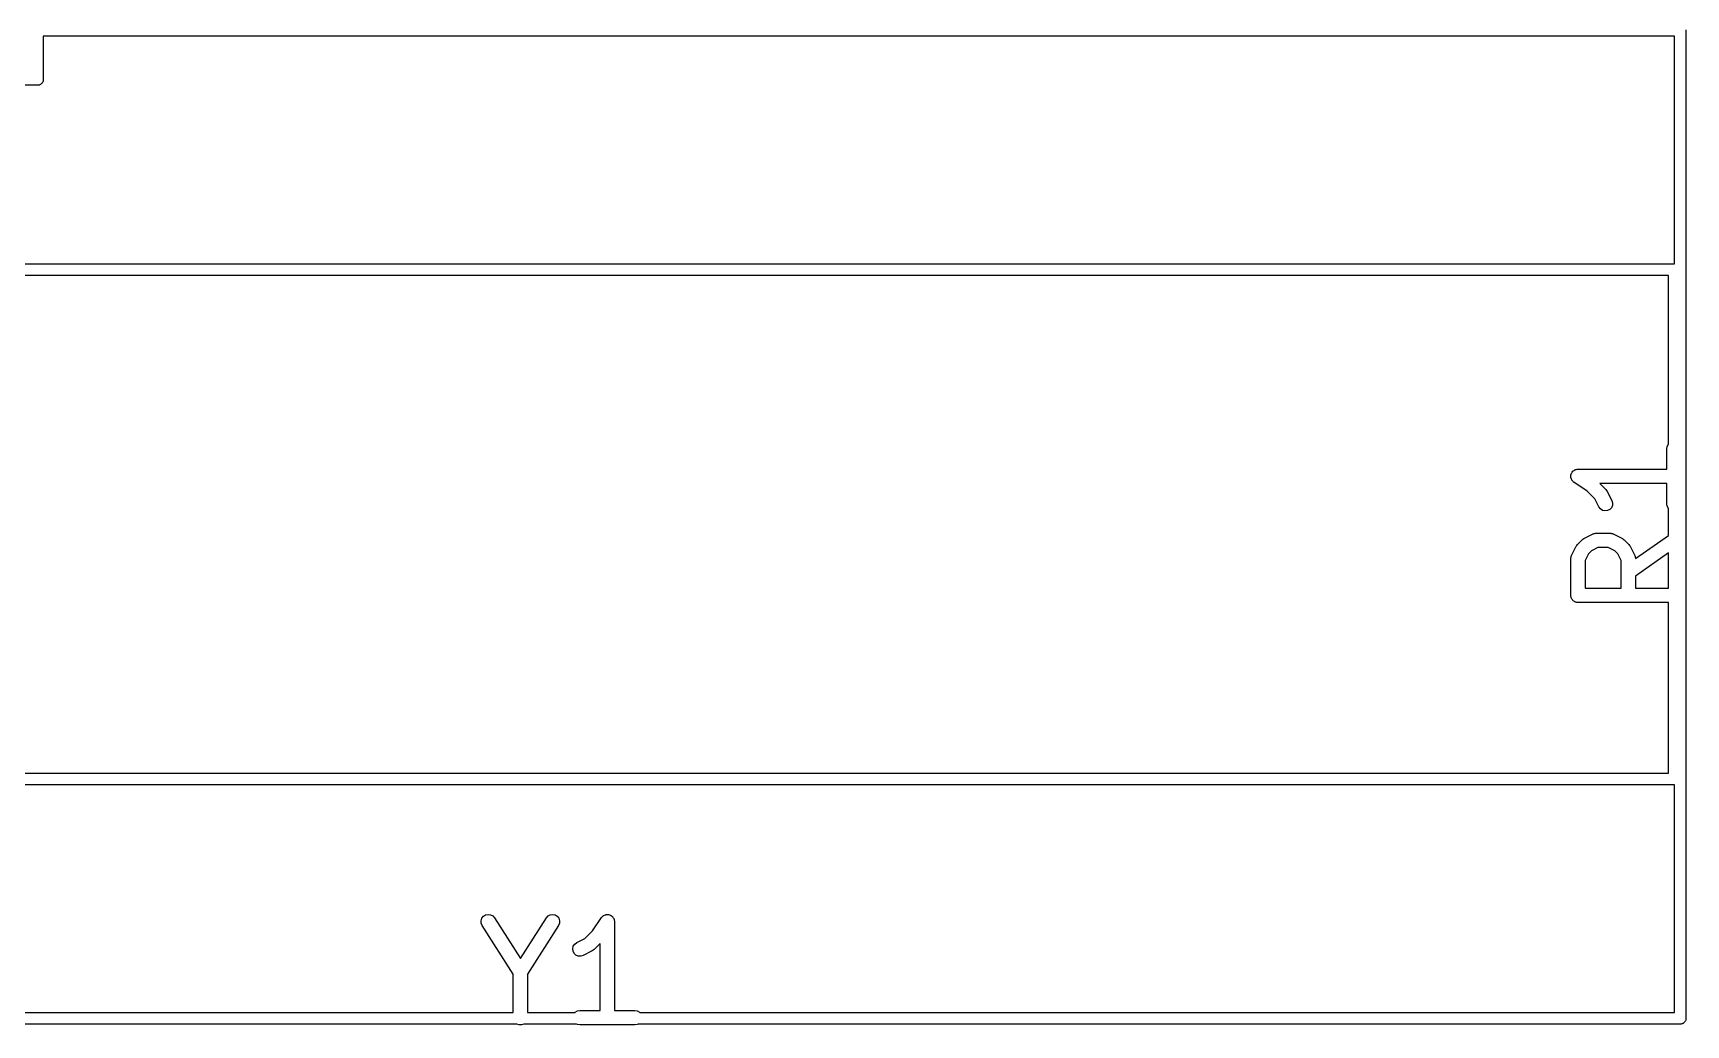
# Model space of a CAD drawing. Extents: x 18.9 to 106.1, y -88.7 to -15.4.
# Drawn here: x 62.99 to 80.19, y -54.49 to -44.16 of the extents above; entities that cross this region are included whole.
import ezdxf

# ---------------------------------------------------------------- set-up
doc = ezdxf.new("R2010")
doc.units = 0
doc.header["$MEASUREMENT"] = 0
doc.layers.add('BLACK', color=7, linetype='CONTINUOUS')

msp = doc.modelspace()

# ---------------------------------------------------------------- linework, layer by layer
at = {"layer": 'BLACK', "linetype": 'CONTINUOUS'}
for p, q in [((80.19, -44.1308), (80.19, -54.4212)), ((80.07, -44.196), (63.1, -44.196)), ((63.1, -44.196), (63.1, -44.6512)), ((80.07, -46.566), (80.07, -44.196)), ((63.0452, -44.706), (53.7948, -44.706)), ((63.0453, -44.706), (63.0452, -44.706)), ((63.0506, -44.706), (63.0453, -44.706)), ((63.0556, -44.7042), (63.0506, -44.706)), ((63.0608, -44.7033), (63.0556, -44.7042)), ((63.0655, -44.7006), (63.0608, -44.7033)), ((63.0705, -44.6988), (63.0655, -44.7006)), ((63.0745, -44.6953), (63.0705, -44.6988)), ((63.0792, -44.6927), (63.0745, -44.6953)), ((63.0826, -44.6886), (63.0792, -44.6927)), ((63.0867, -44.6852), (63.0826, -44.6886)), ((63.0893, -44.6805), (63.0867, -44.6852)), ((63.0928, -44.6765), (63.0893, -44.6805)), ((63.0946, -44.6715), (63.0928, -44.6765)), ((63.0973, -44.6668), (63.0946, -44.6715)), ((63.0982, -44.6616), (63.0973, -44.6668)), ((63.1, -44.6566), (63.0982, -44.6616)), ((63.1, -44.6512), (63.1, -44.6513)), ((63.1, -44.6513), (63.1, -44.6566)), ((44.39, -46.566), (80.07, -46.566)), ((80.01, -46.686), (44.45, -46.686)), ((80.01, -48.4412), (80.01, -46.686)), ((79.9914, -48.4903), (79.9959, -48.4646)), ((79.9914, -48.701), (79.9914, -48.4903)), ((79.9959, -48.4646), (80.0089, -48.4421)), ((80.0089, -48.4421), (80.01, -48.4412)), ((78.9915, -48.7712), (78.9925, -48.7671)), ((78.9925, -48.7801), (78.9915, -48.7712)), ((78.9925, -48.763), (78.9956, -48.7546)), ((78.9925, -48.7671), (78.9925, -48.763)), ((78.9925, -48.789), (78.9925, -48.7801)), ((78.9939, -48.7929), (78.9925, -48.789)), ((78.9944, -48.7971), (78.9939, -48.7929)), ((78.9984, -48.8051), (78.9944, -48.7971)), ((78.9956, -48.7546), (78.9977, -48.7459)), ((78.9977, -48.7459), (79, -48.7424)), ((79.0014, -48.8135), (78.9984, -48.8051)), ((79, -48.7424), (79.0014, -48.7385)), ((79.0014, -48.7385), (79.0072, -48.7316)), ((79.0041, -48.8167), (79.0014, -48.8135)), ((79.0059, -48.8204), (79.0041, -48.8167)), ((79.0124, -48.8266), (79.0059, -48.8204)), ((79.0072, -48.7316), (79.0121, -48.7242)), ((79.0121, -48.7242), (79.0155, -48.7217)), ((79.0182, -48.8335), (79.0124, -48.8266)), ((79.0155, -48.7217), (79.0182, -48.7185)), ((79.0182, -48.7185), (79.0259, -48.7141)), ((79.0218, -48.8355), (79.0182, -48.8335)), ((79.0248, -48.8384), (79.0218, -48.8355)), ((79.0259, -48.7141), (79.0331, -48.7088)), ((79.0331, -48.7088), (79.0371, -48.7076)), ((79.0371, -48.7076), (79.0407, -48.7055)), ((79.0407, -48.7055), (79.0495, -48.704)), ((79.0495, -48.704), (79.0581, -48.7015)), ((79.0581, -48.7015), (79.0623, -48.7017)), ((79.0623, -48.7017), (79.0664, -48.701)), ((79.0664, -48.701), (79.9914, -48.701)), ((79.1615, -48.9295), (79.0248, -48.8384)), ((79.2428, -49.0109), (79.1615, -48.9295)), ((79.9914, -48.851), (79.2951, -48.851)), ((79.2951, -48.851), (79.3575, -48.9134)), ((79.3575, -48.9134), (79.3644, -48.9233)), ((79.3644, -48.9233), (79.3716, -48.9329)), ((79.3716, -48.9329), (79.4192, -49.0282)), ((79.9914, -49.0617), (79.9914, -48.851)), ((79.285, -49.0953), (79.2428, -49.0109)), ((79.3005, -49.1162), (79.285, -49.0953)), ((79.3223, -49.1305), (79.3005, -49.1162)), ((79.3476, -49.1366), (79.3223, -49.1305)), ((79.3735, -49.1336), (79.3476, -49.1366)), ((79.3968, -49.122), (79.3735, -49.1336)), ((79.4147, -49.103), (79.3968, -49.122)), ((79.425, -49.0791), (79.4147, -49.103)), ((79.4192, -49.0282), (79.4266, -49.0531)), ((79.4266, -49.0531), (79.425, -49.0791)), ((79.9959, -49.0874), (79.9914, -49.0617)), ((80.0089, -49.1099), (79.9959, -49.0874)), ((80.01, -49.1108), (80.0089, -49.1099)), ((80.01, -49.3906), (80.01, -49.1108)), ((78.9993, -49.5996), (79.0469, -49.5044)), ((79.0469, -49.5044), (79.0541, -49.4947)), ((79.0541, -49.4947), (79.061, -49.4849)), ((79.061, -49.4849), (79.1086, -49.4373)), ((79.1086, -49.4373), (79.1184, -49.4304)), ((79.1184, -49.4304), (79.1281, -49.4232)), ((79.1281, -49.4232), (79.2233, -49.3756)), ((79.2746, -49.5177), (79.206, -49.5519)), ((79.2233, -49.3756), (79.2275, -49.3744)), ((79.2275, -49.3744), (79.2312, -49.3722)), ((79.2312, -49.3722), (79.2399, -49.3707)), ((79.2399, -49.3707), (79.2483, -49.3682)), ((79.2483, -49.3682), (79.2526, -49.3684)), ((79.2526, -49.3684), (79.2569, -49.3677)), ((79.2569, -49.3677), (79.3997, -49.3677)), ((79.382, -49.5177), (79.2746, -49.5177)), ((79.4505, -49.5519), (79.382, -49.5177)), ((79.3997, -49.3677), (79.404, -49.3684)), ((79.404, -49.3684), (79.4083, -49.3682)), ((79.4083, -49.3682), (79.4167, -49.3707)), ((79.4167, -49.3707), (79.4254, -49.3722)), ((79.4254, -49.3722), (79.4291, -49.3744)), ((79.4291, -49.3744), (79.4333, -49.3756)), ((79.4333, -49.3756), (79.5285, -49.4232)), ((79.5285, -49.4232), (79.5382, -49.4304)), ((79.5382, -49.4304), (79.548, -49.4373)), ((79.548, -49.4373), (79.5956, -49.4849)), ((79.5956, -49.4849), (79.6025, -49.4947)), ((79.6025, -49.4947), (79.6097, -49.5044)), ((79.6097, -49.5044), (79.6573, -49.5996)), ((79.665, -49.6321), (80.01, -49.3906)), ((78.9914, -49.6331), (78.9921, -49.6289)), ((78.9914, -50.0141), (78.9914, -49.6331)), ((78.9919, -49.6246), (78.9944, -49.6161)), ((78.9921, -49.6289), (78.9919, -49.6246)), ((78.9944, -49.6161), (78.9959, -49.6075)), ((78.9959, -49.6075), (78.9981, -49.6037)), ((78.9981, -49.6037), (78.9993, -49.5996)), ((79.1756, -49.5823), (79.1414, -49.6508)), ((79.1414, -49.6508), (79.1414, -49.9391)), ((79.206, -49.5519), (79.1756, -49.5823)), ((79.4809, -49.5823), (79.4505, -49.5519)), ((79.5152, -49.6508), (79.4809, -49.5823)), ((79.5152, -49.9391), (79.5152, -49.6508)), ((79.6573, -49.5996), (79.6585, -49.6037)), ((79.6585, -49.6037), (79.6607, -49.6075)), ((79.6607, -49.6075), (79.6622, -49.6161)), ((79.6622, -49.6161), (79.6647, -49.6246)), ((79.6647, -49.6246), (79.6644, -49.6289)), ((79.6644, -49.6289), (79.665, -49.6321)), ((80.01, -49.5737), (79.6652, -49.815)), ((80.01, -49.9391), (80.01, -49.5737)), ((79.6652, -49.815), (79.6652, -49.9391)), ((78.9925, -50.0206), (78.9914, -50.0141)), ((78.9925, -50.0271), (78.9925, -50.0206)), ((78.9948, -50.0333), (78.9925, -50.0271)), ((78.9959, -50.0397), (78.9948, -50.0333)), ((78.9992, -50.0454), (78.9959, -50.0397)), ((79.1414, -49.9391), (79.5152, -49.9391)), ((79.6652, -49.9391), (80.01, -49.9391)), ((79.0014, -50.0516), (78.9992, -50.0454)), ((79.0056, -50.0566), (79.0014, -50.0516)), ((79.0089, -50.0623), (79.0056, -50.0566)), ((79.014, -50.0665), (79.0089, -50.0623)), ((79.0182, -50.0715), (79.014, -50.0665)), ((79.0239, -50.0748), (79.0182, -50.0715)), ((79.0289, -50.079), (79.0239, -50.0748)), ((79.035, -50.0813), (79.0289, -50.079)), ((79.0407, -50.0846), (79.035, -50.0813)), ((79.0472, -50.0857), (79.0407, -50.0846)), ((79.0534, -50.088), (79.0472, -50.0857)), ((79.0599, -50.088), (79.0534, -50.088)), ((79.0664, -50.0891), (79.0599, -50.088)), ((80.01, -50.0891), (79.0664, -50.0891)), ((80.01, -51.866), (80.01, -50.0891)), ((44.45, -51.866), (80.01, -51.866)), ((80.07, -51.986), (44.39, -51.986)), ((80.07, -54.356), (80.07, -51.986)), ((67.6561, -53.4006), (67.664, -53.3757)), ((67.6572, -53.4266), (67.6561, -53.4006)), ((67.6672, -53.4506), (67.6572, -53.4266)), ((67.664, -53.3757), (67.6798, -53.3551)), ((67.9888, -53.956), (67.6672, -53.4506)), ((67.6798, -53.3551), (67.7018, -53.3411)), ((67.7018, -53.3411), (67.7272, -53.3354)), ((67.7272, -53.3354), (67.7531, -53.3389)), ((67.7531, -53.3389), (67.7762, -53.3509)), ((67.7762, -53.3509), (67.7938, -53.3701)), ((67.7938, -53.3701), (68.0638, -53.7945)), ((68.0638, -53.7945), (68.3339, -53.3701)), ((68.4604, -53.4506), (68.1388, -53.956)), ((68.3339, -53.3701), (68.3515, -53.3509)), ((68.3515, -53.3509), (68.3746, -53.3389)), ((68.3746, -53.3389), (68.4004, -53.3354)), ((68.4004, -53.3354), (68.4258, -53.3411)), ((68.4258, -53.3411), (68.4478, -53.3551)), ((68.4478, -53.3551), (68.4637, -53.3757)), ((68.4704, -53.4266), (68.4604, -53.4506)), ((68.4637, -53.3757), (68.4715, -53.4006)), ((68.4715, -53.4006), (68.4704, -53.4266)), ((68.815, -53.5055), (68.9062, -53.3688)), ((68.9062, -53.3688), (68.909, -53.3658)), ((68.909, -53.3658), (68.9111, -53.3622)), ((68.9111, -53.3622), (68.918, -53.3564)), ((68.918, -53.3564), (68.9242, -53.3499)), ((68.9242, -53.3499), (68.9279, -53.3481)), ((68.9279, -53.3481), (68.9311, -53.3454)), ((68.9311, -53.3454), (68.9395, -53.3424)), ((68.9395, -53.3424), (68.9475, -53.3384)), ((68.9475, -53.3384), (68.9516, -53.3379)), ((68.9516, -53.3379), (68.9555, -53.3365)), ((68.9555, -53.3365), (68.9645, -53.3365)), ((68.9645, -53.3365), (68.9734, -53.3355)), ((68.9734, -53.3355), (68.9774, -53.3365)), ((68.9774, -53.3365), (68.9816, -53.3365)), ((68.9816, -53.3365), (68.99, -53.3396)), ((68.99, -53.3396), (68.9987, -53.3417)), ((68.9987, -53.3417), (69.0022, -53.344)), ((69.0022, -53.344), (69.0061, -53.3454)), ((69.0061, -53.3454), (69.0129, -53.3512)), ((69.0129, -53.3512), (69.0204, -53.3561)), ((69.0204, -53.3561), (69.0228, -53.3595)), ((69.0228, -53.3595), (69.026, -53.3622)), ((69.026, -53.3622), (69.0305, -53.3699)), ((69.0305, -53.3699), (69.0358, -53.3771)), ((69.0358, -53.3771), (69.037, -53.3811)), ((69.037, -53.3811), (69.039, -53.3847)), ((69.039, -53.3847), (69.0406, -53.3935)), ((69.0406, -53.3935), (69.0431, -53.4021)), ((69.0431, -53.4021), (69.0428, -53.4063)), ((69.0428, -53.4063), (69.0436, -53.4104)), ((69.0436, -53.4104), (69.0436, -54.3354)), ((68.614, -53.6663), (68.6284, -53.6445)), ((68.6284, -53.6445), (68.6493, -53.629)), ((68.6493, -53.629), (68.7337, -53.5868)), ((68.7337, -53.5868), (68.815, -53.5055)), ((68.8936, -53.6391), (68.8311, -53.7015)), ((68.8936, -54.3354), (68.8936, -53.6391)), ((68.608, -53.6916), (68.614, -53.6663)), ((68.611, -53.7175), (68.608, -53.6916)), ((68.6226, -53.7408), (68.611, -53.7175)), ((68.6415, -53.7587), (68.6226, -53.7408)), ((68.6654, -53.769), (68.6415, -53.7587)), ((68.6914, -53.7706), (68.6654, -53.769)), ((68.7164, -53.7632), (68.6914, -53.7706)), ((68.8116, -53.7156), (68.7164, -53.7632)), ((68.8213, -53.7084), (68.8116, -53.7156)), ((68.8311, -53.7015), (68.8213, -53.7084)), ((67.9888, -54.356), (67.9888, -53.956)), ((68.1388, -53.956), (68.1388, -54.356)), ((68.6346, -54.3529), (68.6572, -54.3399)), ((68.6572, -54.3399), (68.6829, -54.3354)), ((68.6829, -54.3354), (68.8936, -54.3354)), ((69.0436, -54.3354), (69.2543, -54.3354)), ((69.2543, -54.3354), (69.2799, -54.3399)), ((69.2799, -54.3399), (69.3025, -54.3529)), ((44.39, -54.356), (67.9888, -54.356)), ((68.0281, -54.476), (54.1198, -54.476)), ((68.0508, -54.4842), (68.0281, -54.476)), ((68.0768, -54.4842), (68.0508, -54.4842)), ((68.0995, -54.476), (68.0768, -54.4842)), ((68.6488, -54.476), (68.0995, -54.476)), ((68.1388, -54.356), (68.6321, -54.356)), ((68.6321, -54.356), (68.6346, -54.3529)), ((68.6572, -54.4809), (68.6488, -54.476)), ((68.6829, -54.4854), (68.6572, -54.4809)), ((69.2543, -54.4854), (68.6829, -54.4854)), ((69.2799, -54.4809), (69.2543, -54.4854)), ((69.2883, -54.476), (69.2799, -54.4809)), ((80.1352, -54.476), (69.2883, -54.476)), ((69.3025, -54.3529), (69.3051, -54.356)), ((69.3051, -54.356), (80.07, -54.356)), ((80.1353, -54.476), (80.1352, -54.476)), ((80.1406, -54.476), (80.1353, -54.476)), ((80.1456, -54.4742), (80.1406, -54.476)), ((80.1508, -54.4733), (80.1456, -54.4742)), ((80.1555, -54.4706), (80.1508, -54.4733)), ((80.1605, -54.4688), (80.1555, -54.4706)), ((80.1645, -54.4653), (80.1605, -54.4688)), ((80.1692, -54.4627), (80.1645, -54.4653)), ((80.1726, -54.4586), (80.1692, -54.4627)), ((80.1767, -54.4552), (80.1726, -54.4586)), ((80.1793, -54.4505), (80.1767, -54.4552)), ((80.1828, -54.4465), (80.1793, -54.4505)), ((80.1846, -54.4415), (80.1828, -54.4465)), ((80.1873, -54.4368), (80.1846, -54.4415)), ((80.1882, -54.4316), (80.1873, -54.4368)), ((80.19, -54.4266), (80.1882, -54.4316)), ((80.19, -54.4212), (80.19, -54.4213)), ((80.19, -54.4213), (80.19, -54.4266))]:
    msp.add_line(p, q, dxfattribs=at)

doc.saveas('drawing.dxf')
